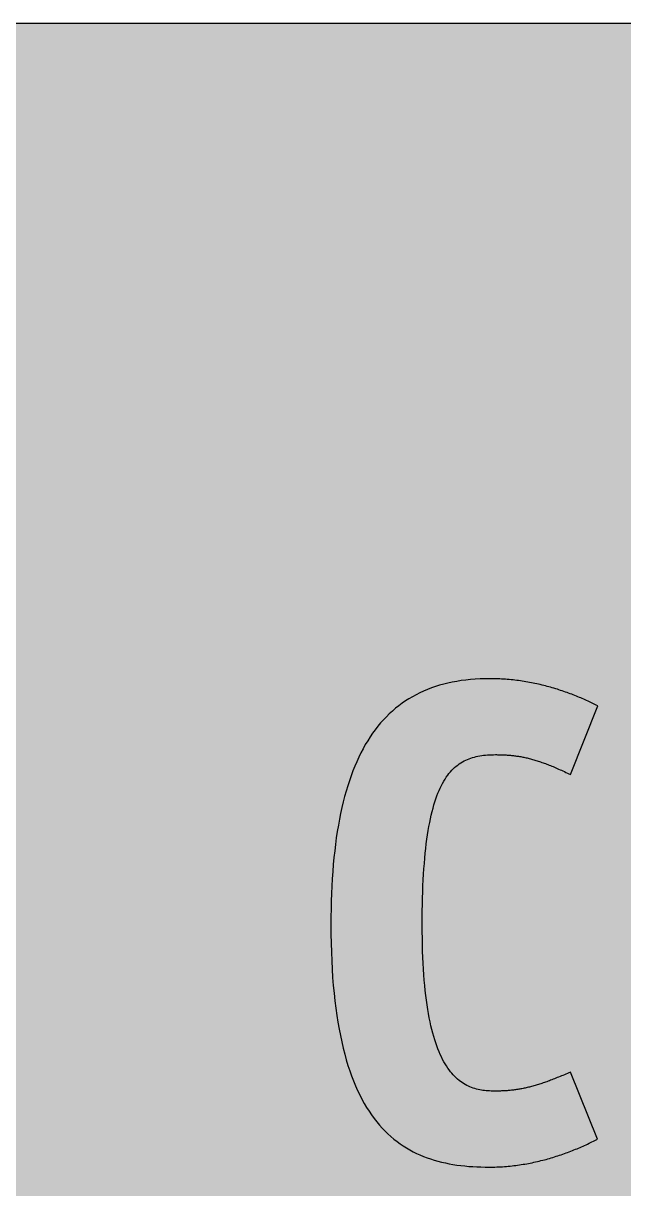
# Model space of a CAD drawing. Header units: millimetres. Extents: x 0 to 212, y 0 to 159.
# Drawn here: x 152.66 to 178.42, y 108.8 to 158.8 of the extents above; entities that cross this region are included whole.
import ezdxf

# ---------------------------------------------------------------- set-up
doc = ezdxf.new("R2010")
doc.units = ezdxf.units.MM

msp = doc.modelspace()

# ---------------------------------------------------------------- hatches: boundary and pattern name
for color, points in [(254, [(14.1633, 0.0536), (13.9878, 0.0533), (13.8125, 0.0559), (13.6373, 0.061), (13.462, 0.0686), (13.2893, 0.0787), (13.114, 0.0914), (12.9413, 0.1041), (12.7686, 0.1219), (12.5959, 0.1397), (12.4231, 0.16), (12.2504, 0.1829), (12.0777, 0.2057), (11.9075, 0.2337), (11.7373, 0.2616), (11.5672, 0.2921), (11.397, 0.3251), (11.2268, 0.3607), (11.0592, 0.3988), (10.8915, 0.4369), (10.7239, 0.4775), (10.5562, 0.5207), (10.3886, 0.5664), (10.2235, 0.6121), (10.0584, 0.6629), (9.8933, 0.7137), (9.7307, 0.7671), (9.5682, 0.8204), (9.4056, 0.8788), (9.2431, 0.9373), (9.083, 0.9982), (8.923, 1.0617), (8.763, 1.1252), (8.6055, 1.1938), (8.4455, 1.2624), (8.2906, 1.331), (8.1331, 1.4046), (7.9781, 1.4783), (7.8232, 1.5545), (7.6708, 1.6332), (7.5184, 1.7145), (7.366, 1.7958), (7.2161, 1.8796), (7.0663, 1.966), (6.919, 2.0523), (6.7716, 2.1438), (6.6243, 2.2352), (6.4795, 2.3266), (6.3348, 2.4232), (6.19, 2.5197), (6.0477, 2.6187), (5.908, 2.7178), (5.7683, 2.8194), (5.6286, 2.9235), (5.4915, 3.0302), (5.3543, 3.1369), (5.2197, 3.2461), (5.0851, 3.3579), (4.953, 3.4722), (4.8209, 3.5865), (4.6914, 3.7033), (4.5644, 3.8202), (4.4348, 3.9395), (4.3104, 4.0615), (4.1859, 4.1859), (4.0615, 4.3104), (3.9395, 4.4348), (3.8202, 4.5618), (3.7033, 4.6914), (3.5865, 4.8209), (3.4722, 4.953), (3.3579, 5.0851), (3.2487, 5.2197), (3.1369, 5.3543), (3.0302, 5.4915), (2.9235, 5.6286), (2.8194, 5.7683), (2.7178, 5.908), (2.6187, 6.0477), (2.5197, 6.19), (2.4232, 6.3348), (2.3266, 6.477), (2.2352, 6.6243), (2.1438, 6.7691), (2.0523, 6.919), (1.966, 7.0663), (1.8796, 7.2161), (1.7958, 7.366), (1.7145, 7.5184), (1.6332, 7.6708), (1.5545, 7.8232), (1.4783, 7.9781), (1.4046, 8.1331), (1.331, 8.2906), (1.2598, 8.4455), (1.1913, 8.603), (1.1252, 8.763), (1.0592, 8.923), (0.9982, 9.083), (0.9373, 9.2431), (0.8763, 9.4056), (0.8204, 9.5682), (0.7645, 9.7307), (0.7112, 9.8933), (0.6604, 10.0584), (0.6121, 10.2235), (0.5639, 10.3911), (0.5207, 10.5562), (0.4775, 10.7239), (0.4343, 10.8915), (0.3962, 11.0592), (0.3607, 11.2268), (0.3251, 11.397), (0.2921, 11.5672), (0.2616, 11.7373), (0.2311, 11.9075), (0.2057, 12.0802), (0.1803, 12.2504), (0.1575, 12.4231), (0.1372, 12.5959), (0.1194, 12.7686), (0.1041, 12.9413), (0.0889, 13.1166), (0.0787, 13.2893), (0.0686, 13.4645), (0.061, 13.6373), (0.0559, 13.8125), (0.0508, 13.9878), (0.0508, 14.163), (0.0522, 144.6925), (0.0508, 144.8664), (0.0559, 145.0416), (0.061, 145.2169), (0.0686, 145.3896), (0.0787, 145.5649), (0.0889, 145.7376), (0.1041, 145.9128), (0.1194, 146.0856), (0.1372, 146.2583), (0.1575, 146.431), (0.1803, 146.6037), (0.2057, 146.7739), (0.2311, 146.9466), (0.2616, 147.1168), (0.2921, 147.287), (0.3251, 147.4572), (0.3607, 147.6248), (0.3962, 147.795), (0.4343, 147.9626), (0.4775, 148.1303), (0.5207, 148.2979), (0.5639, 148.463), (0.6121, 148.6281), (0.6604, 148.7932), (0.7112, 148.9583), (0.7645, 149.1234), (0.8204, 149.286), (0.8763, 149.4485), (0.9373, 149.6111), (0.9982, 149.7711), (1.0592, 149.9311), (1.1252, 150.0911), (1.1913, 150.2486), (1.2598, 150.4061), (1.331, 150.5636), (1.4046, 150.7185), (1.4783, 150.876), (1.5545, 151.0284), (1.6332, 151.1833), (1.7145, 151.3357), (1.7958, 151.4856), (1.8796, 151.638), (1.966, 151.7879), (2.0523, 151.9352), (2.1438, 152.0825), (2.2352, 152.2298), (2.3266, 152.3746), (2.4232, 152.5194), (2.5197, 152.6616), (2.6187, 152.8039), (2.7178, 152.9461), (2.8194, 153.0858), (2.9235, 153.2255), (3.0302, 153.3627), (3.1369, 153.4973), (3.2487, 153.6344), (3.3579, 153.7665), (3.4722, 153.8986), (3.5865, 154.0307), (3.7033, 154.1602), (3.8202, 154.2898), (3.9395, 154.4168), (4.0615, 154.5438), (4.1859, 154.6682), (4.3104, 154.7901), (4.4348, 154.9121), (4.5644, 155.034), (4.6914, 155.1508), (4.8209, 155.2677), (4.953, 155.382), (5.0851, 155.4937), (5.2197, 155.6055), (5.3543, 155.7147), (5.4915, 155.8239), (5.6286, 155.9281), (5.7683, 156.0322), (5.908, 156.1338), (6.0477, 156.2354), (6.19, 156.3345), (6.3348, 156.431), (6.4795, 156.525), (6.6243, 156.6189), (6.7716, 156.7104), (6.919, 156.7993), (7.0663, 156.8882), (7.2161, 156.9745), (7.366, 157.0584), (7.5184, 157.1396), (7.6708, 157.2209), (7.8232, 157.2971), (7.9781, 157.3733), (8.1331, 157.4495), (8.2906, 157.5206), (8.4455, 157.5918), (8.6055, 157.6603), (8.763, 157.7289), (8.923, 157.7924), (9.083, 157.8559), (9.2431, 157.9169), (9.4056, 157.9753), (9.5682, 158.0337), (9.7307, 158.0871), (9.8933, 158.1404), (10.0584, 158.1912), (10.2235, 158.242), (10.3886, 158.2877), (10.5562, 158.3334), (10.7239, 158.3766), (10.8915, 158.4173), (11.0592, 158.4579), (11.2268, 158.4935), (11.397, 158.529), (11.5672, 158.562), (11.7373, 158.5925), (11.9075, 158.6205), (12.0777, 158.6484), (12.2504, 158.6713), (12.4231, 158.6941), (12.5959, 158.7144), (12.7686, 158.7322), (12.9413, 158.75), (13.114, 158.7627), (13.2893, 158.7754), (13.462, 158.7856), (13.6373, 158.7932), (13.8125, 158.7983), (13.9878, 158.8008), (14.163, 158.8033), (197.6078, 158.8036), (197.7822, 158.8008), (197.9574, 158.7983), (198.1327, 158.7932), (198.3054, 158.7856), (198.4807, 158.7754), (198.6534, 158.7627), (198.8287, 158.75), (199.0014, 158.7322), (199.1741, 158.7144), (199.3468, 158.6941), (199.5195, 158.6713), (199.6897, 158.6484), (199.8624, 158.6205), (200.0326, 158.5925), (200.2028, 158.562), (200.373, 158.529), (200.5432, 158.4935), (200.7108, 158.4579), (200.8784, 158.4173), (201.0461, 158.3766), (201.2137, 158.3334), (201.3788, 158.2877), (201.5465, 158.242), (201.7116, 158.1912), (201.8767, 158.1404), (202.0392, 158.0871), (202.2018, 158.0337), (202.3643, 157.9753), (202.5269, 157.9169), (202.6869, 157.8559), (202.8469, 157.7924), (203.007, 157.7289), (203.167, 157.6603), (203.3245, 157.5918), (203.4794, 157.5206), (203.6369, 157.4495), (203.7918, 157.3733), (203.9468, 157.2971), (204.0992, 157.2209), (204.2516, 157.1396), (204.404, 157.0584), (204.5538, 156.9745), (204.7037, 156.8882), (204.8535, 156.7993), (205.0009, 156.7104), (205.1456, 156.6189), (205.293, 156.525), (205.4352, 156.431), (205.58, 156.3345), (205.7222, 156.2354), (205.8619, 156.1338), (206.0016, 156.0322), (206.1413, 155.9281), (206.2785, 155.8239), (206.4156, 155.7147), (206.5503, 155.6055), (206.6849, 155.4937), (206.817, 155.382), (206.949, 155.2677), (207.0786, 155.1508), (207.2081, 155.034), (207.3351, 154.9121), (207.4596, 154.7901), (207.584, 154.6682), (207.7085, 154.5438), (207.8304, 154.4168), (207.9498, 154.2898), (208.0666, 154.1602), (208.1835, 154.0307), (208.2978, 153.8986), (208.4121, 153.7665), (208.5238, 153.6344), (208.6331, 153.4973), (208.7397, 153.3627), (208.8464, 153.2255), (208.9506, 153.0858), (209.0522, 152.9461), (209.1512, 152.8039), (209.2503, 152.6616), (209.3468, 152.5194), (209.4433, 152.3746), (209.5348, 152.2298), (209.6262, 152.0825), (209.7176, 151.9352), (209.804, 151.7879), (209.8904, 151.638), (209.9742, 151.4856), (210.0555, 151.3357), (210.1367, 151.1833), (210.2155, 151.0284), (210.2917, 150.876), (210.3653, 150.7185), (210.439, 150.5636), (210.5076, 150.4061), (210.5762, 150.2486), (210.6447, 150.0911), (210.7082, 149.9311), (210.7717, 149.7711), (210.8327, 149.6111), (210.8911, 149.4485), (210.9495, 149.286), (211.0029, 149.1234), (211.0562, 148.9583), (211.107, 148.7932), (211.1578, 148.6281), (211.2035, 148.463), (211.2493, 148.2979), (211.2924, 148.1303), (211.3331, 147.9626), (211.3712, 147.795), (211.4093, 147.6248), (211.4448, 147.4572), (211.4779, 147.287), (211.5083, 147.1168), (211.5363, 146.9466), (211.5642, 146.7739), (211.5871, 146.6037), (211.6099, 146.431), (211.6303, 146.2583), (211.648, 146.0856), (211.6658, 145.9128), (211.6785, 145.7376), (211.6912, 145.5649), (211.7014, 145.3896), (211.709, 145.2169), (211.7141, 145.0416), (211.7166, 144.8664), (211.7166, 144.6911), (211.7189, 14.1647), (211.7166, 13.9878), (211.7141, 13.8125), (211.709, 13.6373), (211.7014, 13.4645), (211.6912, 13.2893), (211.6785, 13.1166), (211.6658, 12.9413), (211.648, 12.7686), (211.6303, 12.5959), (211.6099, 12.4231), (211.5871, 12.2504), (211.5642, 12.0802), (211.5363, 11.9075), (211.5083, 11.7373), (211.4779, 11.5672), (211.4448, 11.397), (211.4093, 11.2268), (211.3712, 11.0592), (211.3331, 10.8915), (211.2924, 10.7239), (211.2493, 10.5562), (211.2035, 10.3911), (211.1578, 10.2235), (211.107, 10.0584), (211.0562, 9.8933), (211.0029, 9.7307), (210.9495, 9.5682), (210.8911, 9.4056), (210.8327, 9.2431), (210.7717, 9.083), (210.7082, 8.923), (210.6447, 8.763), (210.5762, 8.603), (210.5076, 8.4455), (210.439, 8.2906), (210.3653, 8.1331), (210.2917, 7.9781), (210.2155, 7.8232), (210.1367, 7.6708), (210.0555, 7.5184), (209.9742, 7.366), (209.8904, 7.2161), (209.804, 7.0663), (209.7176, 6.919), (209.6262, 6.7691), (209.5348, 6.6243), (209.4433, 6.477), (209.3468, 6.3348), (209.2503, 6.19), (209.1512, 6.0477), (209.0522, 5.908), (208.9506, 5.7683), (208.8464, 5.6286), (208.7397, 5.4915), (208.6331, 5.3543), (208.5238, 5.2197), (208.4121, 5.0851), (208.2978, 4.953), (208.1835, 4.8209), (208.0666, 4.6914), (207.9498, 4.5618), (207.8304, 4.4348), (207.7085, 4.3104), (207.584, 4.1859), (207.4596, 4.0615), (207.3351, 3.9395), (207.2081, 3.8202), (207.0786, 3.7033), (206.949, 3.5865), (206.817, 3.4722), (206.6849, 3.3579), (206.5503, 3.2461), (206.4156, 3.1369), (206.2785, 3.0302), (206.1413, 2.9235), (206.0016, 2.8194), (205.8619, 2.7178), (205.7222, 2.6187), (205.58, 2.5197), (205.4352, 2.4232), (205.293, 2.3266), (205.1456, 2.2352), (205.0009, 2.1438), (204.8535, 2.0523), (204.7037, 1.966), (204.5538, 1.8796), (204.404, 1.7958), (204.2516, 1.7145), (204.0992, 1.6332), (203.9468, 1.5545), (203.7918, 1.4783), (203.6369, 1.4046), (203.4794, 1.331), (203.3245, 1.2624), (203.167, 1.1938), (203.007, 1.1252), (202.8469, 1.0617), (202.6869, 0.9982), (202.5269, 0.9373), (202.3643, 0.8788), (202.2018, 0.8204), (202.0392, 0.7671), (201.8767, 0.7137), (201.7116, 0.6629), (201.5465, 0.6121), (201.3788, 0.5664), (201.2137, 0.5207), (201.0461, 0.4775), (200.8784, 0.4369), (200.7108, 0.3988), (200.5432, 0.3607), (200.373, 0.3251), (200.2028, 0.2921), (200.0326, 0.2616), (199.8624, 0.2337), (199.6897, 0.2057), (199.5195, 0.1829), (199.3468, 0.16), (199.1741, 0.1397), (199.0014, 0.1219), (198.8287, 0.1041), (198.6534, 0.0914), (198.4807, 0.0787), (198.3054, 0.0686), (198.1327, 0.061), (197.9574, 0.0559), (197.7822, 0.0533), (197.6069, 0.0533)]), (59, [(172.8844, 112.9919), (172.8114, 112.9919), (172.7403, 112.9919), (172.6692, 112.997), (172.5981, 112.9995), (172.527, 113.0071), (172.4558, 113.0148), (172.3847, 113.0224), (172.3161, 113.0351), (172.245, 113.0478), (172.1739, 113.063), (172.1028, 113.0808), (172.0342, 113.1011), (171.9656, 113.124), (171.897, 113.1468), (171.8285, 113.1748), (171.7599, 113.2053), (171.6913, 113.2383), (171.6253, 113.2738), (171.5567, 113.3145), (171.4932, 113.3577), (171.4271, 113.4034), (171.3611, 113.4516), (171.2976, 113.505), (171.2341, 113.5609), (171.1731, 113.6218), (171.1122, 113.6853), (171.0512, 113.7539), (170.9903, 113.825), (170.9318, 113.9038), (170.876, 113.9825), (170.8175, 114.0689), (170.7642, 114.1578), (170.7083, 114.2543), (170.655, 114.3533), (170.6042, 114.4575), (170.5534, 114.5667), (170.5026, 114.681), (170.4543, 114.8004), (170.4061, 114.9274), (170.3629, 115.0569), (170.3172, 115.1941), (170.274, 115.3363), (170.2333, 115.4836), (170.1927, 115.636), (170.1546, 115.7961), (170.119, 115.9612), (170.0835, 116.1339), (170.0505, 116.3142), (170.02, 116.4971), (169.9895, 116.6901), (169.9616, 116.8883), (169.9362, 117.094), (169.9108, 117.3048), (169.8879, 117.5258), (169.8676, 117.7519), (169.8498, 117.9855), (169.8346, 118.2268), (169.8193, 118.4758), (169.8066, 118.7298), (169.7965, 118.9939), (169.7888, 119.2657), (169.7838, 119.5451), (169.7787, 119.8347), (169.7787, 120.1293), (169.7787, 120.429), (169.7812, 120.7186), (169.7863, 121.0005), (169.7939, 121.2748), (169.8015, 121.539), (169.8117, 121.7981), (169.8244, 122.0495), (169.8371, 122.2934), (169.8523, 122.5296), (169.8701, 122.7582), (169.8879, 122.9817), (169.9082, 123.1951), (169.9311, 123.4034), (169.9539, 123.604), (169.9819, 123.7996), (170.0073, 123.9876), (170.0378, 124.1704), (170.0657, 124.3457), (170.0987, 124.5133), (170.1317, 124.6759), (170.1673, 124.8334), (170.2054, 124.9858), (170.2435, 125.1306), (170.2816, 125.2703), (170.3222, 125.4023), (170.3654, 125.5319), (170.4111, 125.6563), (170.4543, 125.7732), (170.5026, 125.8849), (170.5508, 125.9942), (170.6016, 126.0958), (170.6524, 126.1948), (170.7032, 126.2863), (170.7591, 126.3752), (170.8125, 126.459), (170.8709, 126.5403), (170.9268, 126.6139), (170.9877, 126.685), (171.0461, 126.7536), (171.1096, 126.8171), (171.1706, 126.8755), (171.2366, 126.9314), (171.3001, 126.9822), (171.3662, 127.0305), (171.4348, 127.0762), (171.5033, 127.1168), (171.5745, 127.1575), (171.6456, 127.1905), (171.7167, 127.2235), (171.7904, 127.254), (171.864, 127.2794), (171.9402, 127.3048), (172.0164, 127.3251), (172.0952, 127.3454), (172.1714, 127.3607), (172.2526, 127.3759), (172.3314, 127.3886), (172.4127, 127.3988), (172.4965, 127.4089), (172.5803, 127.414), (172.6641, 127.4191), (172.7479, 127.4242), (172.8343, 127.4242), (172.9207, 127.4267), (172.9689, 127.4267), (173.0146, 127.4242), (173.0629, 127.4242), (173.1086, 127.4242), (173.1543, 127.4216), (173.2001, 127.4216), (173.2458, 127.4191), (173.2915, 127.4166), (173.3372, 127.414), (173.3804, 127.4115), (173.4261, 127.4089), (173.4718, 127.4064), (173.515, 127.4039), (173.5607, 127.3988), (173.6039, 127.3962), (173.6496, 127.3912), (173.6928, 127.3861), (173.7385, 127.381), (173.7817, 127.3734), (173.8274, 127.3683), (173.8706, 127.3607), (173.9163, 127.3556), (173.9595, 127.348), (174.0052, 127.3404), (174.051, 127.3302), (174.0967, 127.3226), (174.1424, 127.3124), (174.1856, 127.3048), (174.2338, 127.2946), (174.2796, 127.2845), (174.3253, 127.2718), (174.371, 127.2616), (174.4193, 127.2489), (174.465, 127.2362), (174.5132, 127.2235), (174.5615, 127.2083), (174.6098, 127.1956), (174.658, 127.1803), (174.7088, 127.1651), (174.7571, 127.1499), (174.8079, 127.1321), (174.8587, 127.1143), (174.9095, 127.0965), (174.9628, 127.0787), (175.0136, 127.061), (175.067, 127.0406), (175.1203, 127.0203), (175.1762, 127), (175.2295, 126.9797), (175.2854, 126.9568), (175.3413, 126.934), (175.3972, 126.9111), (175.4556, 126.8857), (175.514, 126.8603), (175.5724, 126.8349), (175.6334, 126.8095), (175.6943, 126.7816), (175.7553, 126.7536), (175.8163, 126.7257), (175.8798, 126.6977), (175.9458, 126.6673), (176.0093, 126.6368), (176.0753, 126.6038), (176.1414, 126.5733), (177.3079, 129.5231), (177.2488, 129.5502), (177.1929, 129.5806), (177.1345, 129.6086), (177.0761, 129.6365), (177.0177, 129.6645), (176.9567, 129.6949), (176.8958, 129.7229), (176.8348, 129.7508), (176.7738, 129.7762), (176.7129, 129.8042), (176.6494, 129.8321), (176.5859, 129.86), (176.5224, 129.8854), (176.4589, 129.9134), (176.3928, 129.9388), (176.3293, 129.9642), (176.2633, 129.9896), (176.1973, 130.015), (176.1287, 130.0404), (176.0626, 130.0658), (175.9941, 130.0912), (175.9255, 130.114), (175.8569, 130.1394), (175.7883, 130.1623), (175.7172, 130.1852), (175.6461, 130.208), (175.5775, 130.2309), (175.5064, 130.2512), (175.4327, 130.2741), (175.3616, 130.2944), (175.2879, 130.3147), (175.2168, 130.335), (175.1432, 130.3553), (175.0695, 130.3757), (174.9933, 130.3934), (174.9196, 130.4112), (174.8434, 130.429), (174.7698, 130.4468), (174.6936, 130.4646), (174.6174, 130.4798), (174.5412, 130.495), (174.4624, 130.5103), (174.3862, 130.5255), (174.3075, 130.5408), (174.2313, 130.5535), (174.1526, 130.5662), (174.0738, 130.5789), (173.9951, 130.589), (173.9138, 130.6017), (173.8351, 130.6119), (173.7563, 130.622), (173.675, 130.6297), (173.5938, 130.6398), (173.5125, 130.6474), (173.4312, 130.6525), (173.3499, 130.6601), (173.2686, 130.6652), (173.1874, 130.6703), (173.1035, 130.6754), (173.0223, 130.6779), (172.9384, 130.6805), (172.8572, 130.683), (172.7733, 130.683), (172.6895, 130.6855), (172.4736, 130.683), (172.2628, 130.6754), (172.0545, 130.6627), (171.8513, 130.6474), (171.6507, 130.6271), (171.4525, 130.6017), (171.2595, 130.5712), (171.069, 130.5357), (170.8836, 130.495), (170.7007, 130.4493), (170.5204, 130.4011), (170.3451, 130.3452), (170.1724, 130.2868), (170.0022, 130.2207), (169.8371, 130.1521), (169.6745, 130.0785), (169.5145, 129.9972), (169.3596, 129.9134), (169.2072, 129.8245), (169.0599, 129.7305), (168.9125, 129.6289), (168.7728, 129.5248), (168.6331, 129.4155), (168.4985, 129.2987), (168.3664, 129.1793), (168.2394, 129.0523), (168.115, 128.9228), (167.9931, 128.7856), (167.8762, 128.6434), (167.7619, 128.4961), (167.6502, 128.3437), (167.5435, 128.1862), (167.4393, 128.0236), (167.3377, 127.856), (167.2387, 127.6807), (167.1447, 127.5004), (167.0558, 127.315), (166.9669, 127.1245), (166.8831, 126.9289), (166.8018, 126.7282), (166.7256, 126.5199), (166.6519, 126.3066), (166.5808, 126.0881), (166.5122, 125.8621), (166.4487, 125.6335), (166.3878, 125.3973), (166.3319, 125.1534), (166.276, 124.907), (166.2252, 124.653), (166.1795, 124.394), (166.1338, 124.1273), (166.0931, 123.8555), (166.0576, 123.5786), (166.022, 123.2967), (165.9915, 123.0071), (165.9636, 122.7125), (165.9382, 122.4102), (165.9179, 122.1029), (165.9001, 121.7905), (165.8849, 121.4704), (165.8747, 121.1453), (165.8645, 120.8126), (165.862, 120.4747), (165.8595, 120.1293), (165.862, 119.728), (165.8671, 119.3343), (165.8798, 118.9533), (165.895, 118.5799), (165.9128, 118.2192), (165.9357, 117.8662), (165.9636, 117.5207), (165.9941, 117.188), (166.0296, 116.8629), (166.0703, 116.5479), (166.1135, 116.2406), (166.1592, 115.9434), (166.21, 115.6538), (166.2659, 115.3744), (166.3243, 115.1026), (166.3852, 114.8385), (166.4513, 114.5819), (166.5199, 114.3356), (166.5935, 114.0968), (166.6672, 113.8657), (166.7485, 113.6421), (166.8297, 113.4288), (166.9161, 113.2205), (167.005, 113.0198), (167.0964, 112.8268), (167.193, 112.6414), (167.292, 112.461), (167.3936, 112.2909), (167.4978, 112.1258), (167.6044, 111.9683), (167.7162, 111.8159), (167.828, 111.6711), (167.9448, 111.5314), (168.0642, 111.3993), (168.1836, 111.2723), (168.308, 111.1529), (168.435, 111.0386), (168.5646, 110.9294), (168.6966, 110.8253), (168.8313, 110.7288), (168.9659, 110.6373), (169.1056, 110.551), (169.2478, 110.4671), (169.3901, 110.3909), (169.5348, 110.3198), (169.6822, 110.2538), (169.832, 110.1903), (169.9844, 110.1319), (170.1394, 110.0785), (170.2943, 110.0303), (170.4518, 109.9871), (170.6118, 109.9439), (170.7718, 109.9083), (170.9344, 109.8753), (171.0995, 109.8474), (171.2671, 109.8194), (171.4348, 109.7991), (171.6049, 109.7788), (171.7751, 109.7636), (171.9478, 109.7509), (172.1206, 109.7432), (172.2958, 109.7356), (172.4736, 109.7305), (172.6514, 109.7305), (172.7327, 109.7305), (172.8165, 109.7331), (172.9003, 109.7331), (172.9816, 109.7356), (173.0654, 109.7407), (173.1467, 109.7432), (173.228, 109.7483), (173.3093, 109.7559), (173.3906, 109.761), (173.4718, 109.7686), (173.5531, 109.7763), (173.6319, 109.7839), (173.7131, 109.794), (173.7919, 109.8042), (173.8706, 109.8144), (173.9519, 109.8245), (174.0306, 109.8372), (174.1068, 109.8499), (174.1856, 109.8626), (174.2643, 109.8753), (174.3405, 109.8906), (174.4167, 109.9058), (174.4929, 109.921), (174.5717, 109.9363), (174.6453, 109.9541), (174.7215, 109.9693), (174.7977, 109.9871), (174.8714, 110.0074), (174.9476, 110.0252), (175.0212, 110.0455), (175.0949, 110.0633), (175.1686, 110.0836), (175.2397, 110.1039), (175.3133, 110.1268), (175.387, 110.1471), (175.4581, 110.17), (175.5292, 110.1928), (175.6004, 110.2157), (175.6715, 110.2385), (175.7426, 110.2614), (175.8112, 110.2868), (175.8798, 110.3122), (175.9509, 110.3376), (176.0195, 110.363), (176.088, 110.3884), (176.1541, 110.4138), (176.2227, 110.4392), (176.2912, 110.4671), (176.3573, 110.4951), (176.4233, 110.5205), (176.4894, 110.5484), (176.5554, 110.5764), (176.6189, 110.6043), (176.6849, 110.6348), (176.7484, 110.6627), (176.8119, 110.6932), (176.8754, 110.7211), (176.9389, 110.7516), (176.9999, 110.7821), (177.0634, 110.81), (177.1244, 110.8405), (177.1853, 110.871), (177.2463, 110.9015), (177.3072, 110.932), (176.1437, 113.8065), (176.0753, 113.7768), (176.0093, 113.7488), (175.9458, 113.7209), (175.8823, 113.6929), (175.8188, 113.6675), (175.7553, 113.6421), (175.6943, 113.6167), (175.6334, 113.5913), (175.575, 113.5685), (175.5165, 113.5431), (175.4581, 113.5202), (175.4022, 113.4999), (175.3438, 113.477), (175.2905, 113.4567), (175.2346, 113.4364), (175.1813, 113.4161), (175.1254, 113.3958), (175.072, 113.378), (175.0212, 113.3577), (174.9679, 113.3399), (174.9171, 113.3246), (174.8663, 113.3069), (174.8155, 113.2891), (174.7672, 113.2738), (174.7164, 113.2586), (174.6682, 113.2434), (174.6199, 113.2307), (174.5717, 113.2154), (174.5234, 113.2027), (174.4751, 113.19), (174.4294, 113.1773), (174.3812, 113.1646), (174.3354, 113.1545), (174.2872, 113.1418), (174.2415, 113.1316), (174.1957, 113.1214), (174.15, 113.1113), (174.1043, 113.1011), (174.0586, 113.0935), (174.0129, 113.0833), (173.9671, 113.0757), (173.9214, 113.0681), (173.8757, 113.0605), (173.83, 113.0554), (173.7868, 113.0478), (173.7411, 113.0427), (173.6954, 113.0351), (173.6496, 113.03), (173.6039, 113.0249), (173.5557, 113.0198), (173.5099, 113.0173), (173.4642, 113.0122), (173.4185, 113.0097), (173.3702, 113.0046), (173.3245, 113.0021), (173.2763, 112.9995), (173.228, 112.997), (173.1797, 112.997), (173.1315, 112.9944), (173.0832, 112.9919), (173.0324, 112.9919), (172.9842, 112.9919), (172.9334, 112.9919), (172.8826, 112.9894)])]:
    msp.add_hatch(color=color).paths.add_polyline_path(points)
h = msp.add_hatch(color=59)
h.paths.add_polyline_path([(14.1633, 3.5814), (13.8887, 3.5839), (13.6169, 3.5941), (13.3477, 3.6119), (13.081, 3.6347), (12.8143, 3.6652), (12.5501, 3.7008), (12.2885, 3.7465), (12.0294, 3.7948), (11.7729, 3.8506), (11.5164, 3.9141), (11.2649, 3.9827), (11.016, 4.0564), (10.7671, 4.1351), (10.5232, 4.2215), (10.2819, 4.3129), (10.0432, 4.412), (9.8069, 4.5161), (9.5733, 4.6228), (9.3447, 4.7371), (9.1186, 4.8565), (8.8951, 4.9809), (8.6741, 5.113), (8.4582, 5.2476), (8.2448, 5.3873), (8.0366, 5.5321), (7.8308, 5.682), (7.6276, 5.8369), (7.4295, 5.9969), (7.2365, 6.1595), (7.046, 6.3297), (6.8605, 6.5024), (6.6777, 6.6802), (6.5024, 6.8605), (6.3271, 7.046), (6.1595, 7.2365), (5.9969, 7.432), (5.8369, 7.6302), (5.682, 7.8308), (5.5321, 8.0366), (5.3873, 8.2448), (5.2451, 8.4582), (5.1105, 8.6741), (4.9809, 8.8951), (4.8565, 9.1186), (4.7371, 9.3447), (4.6228, 9.5758), (4.5136, 9.8069), (4.4094, 10.0432), (4.3129, 10.2819), (4.2215, 10.5232), (4.1351, 10.7696), (4.0538, 11.016), (3.9802, 11.2649), (3.9116, 11.5189), (3.8506, 11.7729), (3.7948, 12.0294), (3.744, 12.2911), (3.7008, 12.5527), (3.6627, 12.8143), (3.6322, 13.081), (3.6093, 13.3502), (3.5916, 13.6195), (3.5814, 13.8913), (3.5789, 14.163), (3.58, 144.6925), (3.5814, 144.9654), (3.5916, 145.2347), (3.6093, 145.5064), (3.6322, 145.7731), (3.6627, 146.0398), (3.7008, 146.304), (3.744, 146.5656), (3.7948, 146.8247), (3.8506, 147.0812), (3.9116, 147.3352), (3.9802, 147.5892), (4.0538, 147.8382), (4.1351, 148.0845), (4.2215, 148.3309), (4.3129, 148.5722), (4.4094, 148.811), (4.5136, 149.0472), (4.6228, 149.2783), (4.7371, 149.5095), (4.8565, 149.7355), (4.9809, 149.9591), (5.1105, 150.1775), (5.2451, 150.3959), (5.3873, 150.6093), (5.5321, 150.8176), (5.682, 151.0233), (5.8369, 151.224), (5.9969, 151.4221), (6.1595, 151.6177), (6.3271, 151.8056), (6.5024, 151.9936), (6.6777, 152.1739), (6.8605, 152.3517), (7.046, 152.5245), (7.2365, 152.6946), (7.4295, 152.8572), (7.6276, 153.0172), (7.8308, 153.1722), (8.0366, 153.322), (8.2448, 153.4668), (8.4582, 153.6065), (8.6741, 153.7411), (8.8951, 153.8732), (9.1186, 153.9977), (9.3447, 154.117), (9.5733, 154.2313), (9.8069, 154.3406), (10.0432, 154.4422), (10.2819, 154.5412), (10.5232, 154.6327), (10.7671, 154.719), (11.016, 154.7978), (11.2649, 154.874), (11.5164, 154.9425), (11.7729, 155.0035), (12.0294, 155.0594), (12.2885, 155.1102), (12.5501, 155.1534), (12.8143, 155.1889), (13.081, 155.2194), (13.3477, 155.2448), (13.6169, 155.26), (13.8887, 155.2702), (14.163, 155.2753), (197.6078, 155.2758), (197.8787, 155.2702), (198.1505, 155.26), (198.4197, 155.2448), (198.689, 155.2194), (198.9557, 155.1889), (199.2173, 155.1534), (199.4789, 155.1102), (199.7405, 155.0594), (199.9971, 155.0035), (200.2511, 154.9425), (200.5051, 154.874), (200.754, 154.7978), (201.0004, 154.719), (201.2467, 154.6327), (201.488, 154.5412), (201.7268, 154.4422), (201.963, 154.3406), (202.1942, 154.2313), (202.4253, 154.117), (202.6514, 153.9977), (202.8749, 153.8732), (203.0959, 153.7411), (203.3118, 153.6065), (203.5251, 153.4668), (203.7334, 153.322), (203.9391, 153.1722), (204.1398, 153.0172), (204.3379, 152.8572), (204.5335, 152.6946), (204.724, 152.5245), (204.9094, 152.3517), (205.0898, 152.1739), (205.2676, 151.9936), (205.4403, 151.8056), (205.6105, 151.6177), (205.773, 151.4221), (205.933, 151.224), (206.088, 151.0233), (206.2378, 150.8176), (206.3826, 150.6093), (206.5223, 150.3959), (206.6569, 150.1775), (206.789, 149.9591), (206.9135, 149.7355), (207.0329, 149.5095), (207.1472, 149.2783), (207.2538, 149.0472), (207.358, 148.811), (207.457, 148.5722), (207.5485, 148.3309), (207.6348, 148.0845), (207.7136, 147.8382), (207.7872, 147.5892), (207.8558, 147.3352), (207.9193, 147.0812), (207.9752, 146.8247), (208.0235, 146.5656), (208.0692, 146.304), (208.1047, 146.0398), (208.1352, 145.7731), (208.1581, 145.5064), (208.1759, 145.2347), (208.186, 144.9654), (208.1911, 144.6911), (208.1911, 14.1647), (208.186, 13.8913), (208.1759, 13.6195), (208.1581, 13.3502), (208.1352, 13.081), (208.1047, 12.8143), (208.0692, 12.5527), (208.0235, 12.2911), (207.9752, 12.0294), (207.9193, 11.7729), (207.8558, 11.5189), (207.7872, 11.2649), (207.7136, 11.016), (207.6348, 10.7696), (207.5485, 10.5232), (207.457, 10.2819), (207.358, 10.0432), (207.2538, 9.8069), (207.1472, 9.5758), (207.0329, 9.3447), (206.9135, 9.1186), (206.789, 8.8951), (206.6569, 8.6741), (206.5223, 8.4582), (206.3826, 8.2448), (206.2378, 8.0366), (206.088, 7.8308), (205.933, 7.6302), (205.773, 7.432), (205.6105, 7.2365), (205.4403, 7.046), (205.2676, 6.8605), (205.0898, 6.6802), (204.9094, 6.5024), (204.724, 6.3297), (204.5335, 6.1595), (204.3379, 5.9969), (204.1398, 5.8369), (203.9391, 5.682), (203.7334, 5.5321), (203.5251, 5.3873), (203.3118, 5.2476), (203.0959, 5.113), (202.8749, 4.9809), (202.6514, 4.8565), (202.4253, 4.7371), (202.1942, 4.6228), (201.963, 4.5161), (201.7268, 4.412), (201.488, 4.3129), (201.2467, 4.2215), (201.0004, 4.1351), (200.754, 4.0564), (200.5051, 3.9827), (200.2511, 3.9141), (199.9971, 3.8506), (199.7405, 3.7948), (199.4789, 3.7465), (199.2173, 3.7008), (198.9557, 3.6652), (198.689, 3.6347), (198.4197, 3.6119), (198.1505, 3.5941), (197.8787, 3.5839), (197.6069, 3.5789)])
h.paths.add_polyline_path([(14.1633, 8.8731), (14.0259, 8.8748), (13.8887, 8.8798), (13.7541, 8.8875), (13.622, 8.9002), (13.4874, 8.9154), (13.3553, 8.9332), (13.2258, 8.9535), (13.0962, 8.9789), (12.9667, 9.0068), (12.8397, 9.0373), (12.7127, 9.0729), (12.5882, 9.1084), (12.4663, 9.1491), (12.3419, 9.1923), (12.2225, 9.238), (12.1031, 9.2888), (11.9837, 9.3396), (11.8694, 9.3929), (11.7526, 9.4513), (11.6408, 9.5098), (11.5291, 9.5733), (11.4198, 9.6368), (11.3106, 9.7053), (11.2039, 9.7765), (11.0998, 9.8476), (10.9957, 9.9238), (10.8966, 10), (10.7975, 10.0787), (10.6985, 10.1625), (10.6045, 10.2464), (10.5105, 10.3327), (10.4216, 10.4216), (10.3327, 10.5131), (10.2464, 10.6045), (10.16, 10.701), (10.0787, 10.7975), (10, 10.8966), (9.9212, 10.9982), (9.8476, 11.0998), (9.7739, 11.2039), (9.7053, 11.3106), (9.6368, 11.4198), (9.5707, 11.5291), (9.5098, 11.6408), (9.4488, 11.7551), (9.3929, 11.8694), (9.337, 11.9863), (9.2862, 12.1031), (9.238, 12.2225), (9.1923, 12.3444), (9.1491, 12.4663), (9.1084, 12.5908), (9.0703, 12.7152), (9.0373, 12.8397), (9.0068, 12.9692), (8.9789, 13.0962), (8.9535, 13.2258), (8.9306, 13.3579), (8.9129, 13.4899), (8.8976, 13.622), (8.8849, 13.7566), (8.8773, 13.8913), (8.8722, 14.0259), (8.8697, 14.163), (8.8717, 144.6925), (8.8722, 144.8283), (8.8773, 144.9629), (8.8849, 145.0975), (8.8976, 145.2321), (8.9129, 145.3642), (8.9306, 145.4963), (8.9535, 145.6284), (8.9789, 145.7579), (9.0068, 145.8849), (9.0373, 146.0144), (9.0703, 146.1389), (9.1084, 146.2634), (9.1491, 146.3878), (9.1923, 146.5097), (9.238, 146.6317), (9.2862, 146.751), (9.337, 146.8679), (9.3929, 146.9847), (9.4488, 147.099), (9.5098, 147.2133), (9.5707, 147.3251), (9.6368, 147.4343), (9.7053, 147.5435), (9.7739, 147.6502), (9.8476, 147.7543), (9.9212, 147.8559), (10, 147.9575), (10.0787, 148.0566), (10.16, 148.1531), (10.2464, 148.2496), (10.3327, 148.3411), (10.4216, 148.4325), (10.5105, 148.5214), (10.6045, 148.6078), (10.6985, 148.6916), (10.7975, 148.7754), (10.8966, 148.8542), (10.9957, 148.9304), (11.0998, 149.0066), (11.2039, 149.0777), (11.3106, 149.1488), (11.4198, 149.2174), (11.5291, 149.2809), (11.6408, 149.3444), (11.7526, 149.4028), (11.8694, 149.4612), (11.9837, 149.5146), (12.1031, 149.5679), (12.2225, 149.6162), (12.3419, 149.6619), (12.4663, 149.7051), (12.5882, 149.7457), (12.7127, 149.7813), (12.8397, 149.8168), (12.9667, 149.8473), (13.0962, 149.8752), (13.2258, 149.9006), (13.3553, 149.921), (13.4874, 149.9413), (13.622, 149.9565), (13.7541, 149.9667), (13.8887, 149.9768), (14.0259, 149.9819), (14.163, 149.9819), (197.6078, 149.9842), (197.7441, 149.9819), (197.8787, 149.9768), (198.0133, 149.9667), (198.1479, 149.9565), (198.28, 149.9413), (198.4121, 149.921), (198.5442, 149.9006), (198.6737, 149.8752), (198.8007, 149.8473), (198.9303, 149.8168), (199.0547, 149.7813), (199.1792, 149.7457), (199.3036, 149.7051), (199.4256, 149.6619), (199.5475, 149.6162), (199.6669, 149.5679), (199.7837, 149.5146), (199.9005, 149.4612), (200.0148, 149.4028), (200.1291, 149.3444), (200.2409, 149.2809), (200.3501, 149.2174), (200.4593, 149.1488), (200.566, 149.0777), (200.6702, 149.0066), (200.7718, 148.9304), (200.8734, 148.8542), (200.9724, 148.7754), (201.0689, 148.6916), (201.1655, 148.6078), (201.2569, 148.5214), (201.3483, 148.4325), (201.4372, 148.3411), (201.5236, 148.2496), (201.6074, 148.1531), (201.6912, 148.0566), (201.77, 147.9575), (201.8462, 147.8559), (201.9224, 147.7543), (201.9935, 147.6502), (202.0646, 147.5435), (202.1332, 147.4343), (202.1967, 147.3251), (202.2602, 147.2133), (202.3186, 147.099), (202.377, 146.9847), (202.4304, 146.8679), (202.4812, 146.751), (202.532, 146.6317), (202.5777, 146.5097), (202.6209, 146.3878), (202.6615, 146.2634), (202.6971, 146.1389), (202.7326, 146.0144), (202.7631, 145.8849), (202.7911, 145.7579), (202.8165, 145.6284), (202.8368, 145.4963), (202.8546, 145.3642), (202.8698, 145.2321), (202.8825, 145.0975), (202.8901, 144.9629), (202.8952, 144.8283), (202.8977, 144.6911), (202.8994, 14.1647), (202.8952, 14.0259), (202.8901, 13.8913), (202.8825, 13.7566), (202.8698, 13.622), (202.8546, 13.4899), (202.8368, 13.3579), (202.8165, 13.2258), (202.7911, 13.0962), (202.7631, 12.9692), (202.7326, 12.8397), (202.6971, 12.7152), (202.6615, 12.5908), (202.6209, 12.4663), (202.5777, 12.3444), (202.532, 12.2225), (202.4812, 12.1031), (202.4304, 11.9863), (202.377, 11.8694), (202.3186, 11.7551), (202.2602, 11.6408), (202.1967, 11.5291), (202.1332, 11.4198), (202.0646, 11.3106), (201.9935, 11.2039), (201.9224, 11.0998), (201.8462, 10.9982), (201.77, 10.8966), (201.6912, 10.7975), (201.6074, 10.701), (201.5236, 10.6045), (201.4372, 10.5131), (201.3483, 10.4216), (201.2569, 10.3327), (201.1655, 10.2464), (201.0689, 10.1625), (200.9724, 10.0787), (200.8734, 10), (200.7718, 9.9238), (200.6702, 9.8476), (200.566, 9.7765), (200.4593, 9.7053), (200.3501, 9.6368), (200.2409, 9.5733), (200.1291, 9.5098), (200.0148, 9.4513), (199.9005, 9.3929), (199.7837, 9.3396), (199.6669, 9.2888), (199.5475, 9.238), (199.4256, 9.1923), (199.3036, 9.1491), (199.1792, 9.1084), (199.0547, 9.0729), (198.9303, 9.0373), (198.8007, 9.0068), (198.6737, 8.9789), (198.5442, 8.9535), (198.4121, 8.9332), (198.28, 8.9154), (198.1479, 8.9002), (198.0133, 8.8875), (197.8787, 8.8798), (197.7441, 8.8748), (197.6069, 8.8722)], flags=16)
h = msp.add_hatch(color=59)
h.paths.add_polyline_path([(155.538, 130.2988), (155.538, 127.194), (157.8666, 127.194), (157.8666, 110.1203), (161.6685, 110.1203), (161.6685, 130.2988)])
h.paths.add_polyline_path([(158.8368, 133.6749), (163.8819, 138.8357), (158.7969, 138.8357), (155.732, 133.6749)], flags=16)

# ---------------------------------------------------------------- linework, layer by layer
at = {"color": 254}
msp.add_lwpolyline([(14.163, 158.8033), (197.6078, 158.8036)], dxfattribs=at)
at = {"color": 59}
msp.add_lwpolyline([(172.8844, 112.9919), (172.8114, 112.9919), (172.7403, 112.9919), (172.6692, 112.997), (172.5981, 112.9995), (172.527, 113.0071), (172.4558, 113.0148), (172.3847, 113.0224), (172.3161, 113.0351), (172.245, 113.0478), (172.1739, 113.063), (172.1028, 113.0808), (172.0342, 113.1011), (171.9656, 113.124), (171.897, 113.1468), (171.8285, 113.1748), (171.7599, 113.2053), (171.6913, 113.2383), (171.6253, 113.2738), (171.5567, 113.3145), (171.4932, 113.3577), (171.4271, 113.4034), (171.3611, 113.4516), (171.2976, 113.505), (171.2341, 113.5609), (171.1731, 113.6218), (171.1122, 113.6853), (171.0512, 113.7539), (170.9903, 113.825), (170.9318, 113.9038), (170.876, 113.9825), (170.8175, 114.0689), (170.7642, 114.1578), (170.7083, 114.2543), (170.655, 114.3533), (170.6042, 114.4575), (170.5534, 114.5667), (170.5026, 114.681), (170.4543, 114.8004), (170.4061, 114.9274), (170.3629, 115.0569), (170.3172, 115.1941), (170.274, 115.3363), (170.2333, 115.4836), (170.1927, 115.636), (170.1546, 115.7961), (170.119, 115.9612), (170.0835, 116.1339), (170.0505, 116.3142), (170.02, 116.4971), (169.9895, 116.6901), (169.9616, 116.8883), (169.9362, 117.094), (169.9108, 117.3048), (169.8879, 117.5258), (169.8676, 117.7519), (169.8498, 117.9855), (169.8346, 118.2268), (169.8193, 118.4758), (169.8066, 118.7298), (169.7965, 118.9939), (169.7888, 119.2657), (169.7838, 119.5451), (169.7787, 119.8347), (169.7787, 120.1293), (169.7787, 120.429), (169.7812, 120.7186), (169.7863, 121.0005), (169.7939, 121.2748), (169.8015, 121.539), (169.8117, 121.7981), (169.8244, 122.0495), (169.8371, 122.2934), (169.8523, 122.5296), (169.8701, 122.7582), (169.8879, 122.9817), (169.9082, 123.1951), (169.9311, 123.4034), (169.9539, 123.604), (169.9819, 123.7996), (170.0073, 123.9876), (170.0378, 124.1704), (170.0657, 124.3457), (170.0987, 124.5133), (170.1317, 124.6759), (170.1673, 124.8334), (170.2054, 124.9858), (170.2435, 125.1306), (170.2816, 125.2703), (170.3222, 125.4023), (170.3654, 125.5319), (170.4111, 125.6563), (170.4543, 125.7732), (170.5026, 125.8849), (170.5508, 125.9942), (170.6016, 126.0958), (170.6524, 126.1948), (170.7032, 126.2863), (170.7591, 126.3752), (170.8125, 126.459), (170.8709, 126.5403), (170.9268, 126.6139), (170.9877, 126.685), (171.0461, 126.7536), (171.1096, 126.8171), (171.1706, 126.8755), (171.2366, 126.9314), (171.3001, 126.9822), (171.3662, 127.0305), (171.4348, 127.0762), (171.5033, 127.1168), (171.5745, 127.1575), (171.6456, 127.1905), (171.7167, 127.2235), (171.7904, 127.254), (171.864, 127.2794), (171.9402, 127.3048), (172.0164, 127.3251), (172.0952, 127.3454), (172.1714, 127.3607), (172.2526, 127.3759), (172.3314, 127.3886), (172.4127, 127.3988), (172.4965, 127.4089), (172.5803, 127.414), (172.6641, 127.4191), (172.7479, 127.4242), (172.8343, 127.4242), (172.9207, 127.4267), (172.9689, 127.4267), (173.0146, 127.4242), (173.0629, 127.4242), (173.1086, 127.4242), (173.1543, 127.4216), (173.2001, 127.4216), (173.2458, 127.4191), (173.2915, 127.4166), (173.3372, 127.414), (173.3804, 127.4115), (173.4261, 127.4089), (173.4718, 127.4064), (173.515, 127.4039), (173.5607, 127.3988), (173.6039, 127.3962), (173.6496, 127.3912), (173.6928, 127.3861), (173.7385, 127.381), (173.7817, 127.3734), (173.8274, 127.3683), (173.8706, 127.3607), (173.9163, 127.3556), (173.9595, 127.348), (174.0052, 127.3404), (174.051, 127.3302), (174.0967, 127.3226), (174.1424, 127.3124), (174.1856, 127.3048), (174.2338, 127.2946), (174.2796, 127.2845), (174.3253, 127.2718), (174.371, 127.2616), (174.4193, 127.2489), (174.465, 127.2362), (174.5132, 127.2235), (174.5615, 127.2083), (174.6098, 127.1956), (174.658, 127.1803), (174.7088, 127.1651), (174.7571, 127.1499), (174.8079, 127.1321), (174.8587, 127.1143), (174.9095, 127.0965), (174.9628, 127.0787), (175.0136, 127.061), (175.067, 127.0406), (175.1203, 127.0203), (175.1762, 127), (175.2295, 126.9797), (175.2854, 126.9568), (175.3413, 126.934), (175.3972, 126.9111), (175.4556, 126.8857), (175.514, 126.8603), (175.5724, 126.8349), (175.6334, 126.8095), (175.6943, 126.7816), (175.7553, 126.7536), (175.8163, 126.7257), (175.8798, 126.6977), (175.9458, 126.6673), (176.0093, 126.6368), (176.0753, 126.6038), (176.1414, 126.5733), (177.3079, 129.5231), (177.2488, 129.5502), (177.1929, 129.5806), (177.1345, 129.6086), (177.0761, 129.6365), (177.0177, 129.6645), (176.9567, 129.6949), (176.8958, 129.7229), (176.8348, 129.7508), (176.7738, 129.7762), (176.7129, 129.8042), (176.6494, 129.8321), (176.5859, 129.86), (176.5224, 129.8854), (176.4589, 129.9134), (176.3928, 129.9388), (176.3293, 129.9642), (176.2633, 129.9896), (176.1973, 130.015), (176.1287, 130.0404), (176.0626, 130.0658), (175.9941, 130.0912), (175.9255, 130.114), (175.8569, 130.1394), (175.7883, 130.1623), (175.7172, 130.1852), (175.6461, 130.208), (175.5775, 130.2309), (175.5064, 130.2512), (175.4327, 130.2741), (175.3616, 130.2944), (175.2879, 130.3147), (175.2168, 130.335), (175.1432, 130.3553), (175.0695, 130.3757), (174.9933, 130.3934), (174.9196, 130.4112), (174.8434, 130.429), (174.7698, 130.4468), (174.6936, 130.4646), (174.6174, 130.4798), (174.5412, 130.495), (174.4624, 130.5103), (174.3862, 130.5255), (174.3075, 130.5408), (174.2313, 130.5535), (174.1526, 130.5662), (174.0738, 130.5789), (173.9951, 130.589), (173.9138, 130.6017), (173.8351, 130.6119), (173.7563, 130.622), (173.675, 130.6297), (173.5938, 130.6398), (173.5125, 130.6474), (173.4312, 130.6525), (173.3499, 130.6601), (173.2686, 130.6652), (173.1874, 130.6703), (173.1035, 130.6754), (173.0223, 130.6779), (172.9384, 130.6805), (172.8572, 130.683), (172.7733, 130.683), (172.6895, 130.6855), (172.4736, 130.683), (172.2628, 130.6754), (172.0545, 130.6627), (171.8513, 130.6474), (171.6507, 130.6271), (171.4525, 130.6017), (171.2595, 130.5712), (171.069, 130.5357), (170.8836, 130.495), (170.7007, 130.4493), (170.5204, 130.4011), (170.3451, 130.3452), (170.1724, 130.2868), (170.0022, 130.2207), (169.8371, 130.1521), (169.6745, 130.0785), (169.5145, 129.9972), (169.3596, 129.9134), (169.2072, 129.8245), (169.0599, 129.7305), (168.9125, 129.6289), (168.7728, 129.5248), (168.6331, 129.4155), (168.4985, 129.2987), (168.3664, 129.1793), (168.2394, 129.0523), (168.115, 128.9228), (167.9931, 128.7856), (167.8762, 128.6434), (167.7619, 128.4961), (167.6502, 128.3437), (167.5435, 128.1862), (167.4393, 128.0236), (167.3377, 127.856), (167.2387, 127.6807), (167.1447, 127.5004), (167.0558, 127.315), (166.9669, 127.1245), (166.8831, 126.9289), (166.8018, 126.7282), (166.7256, 126.5199), (166.6519, 126.3066), (166.5808, 126.0881), (166.5122, 125.8621), (166.4487, 125.6335), (166.3878, 125.3973), (166.3319, 125.1534), (166.276, 124.907), (166.2252, 124.653), (166.1795, 124.394), (166.1338, 124.1273), (166.0931, 123.8555), (166.0576, 123.5786), (166.022, 123.2967), (165.9915, 123.0071), (165.9636, 122.7125), (165.9382, 122.4102), (165.9179, 122.1029), (165.9001, 121.7905), (165.8849, 121.4704), (165.8747, 121.1453), (165.8645, 120.8126), (165.862, 120.4747), (165.8595, 120.1293), (165.862, 119.728), (165.8671, 119.3343), (165.8798, 118.9533), (165.895, 118.5799), (165.9128, 118.2192), (165.9357, 117.8662), (165.9636, 117.5207), (165.9941, 117.188), (166.0296, 116.8629), (166.0703, 116.5479), (166.1135, 116.2406), (166.1592, 115.9434), (166.21, 115.6538), (166.2659, 115.3744), (166.3243, 115.1026), (166.3852, 114.8385), (166.4513, 114.5819), (166.5199, 114.3356), (166.5935, 114.0968), (166.6672, 113.8657), (166.7485, 113.6421), (166.8297, 113.4288), (166.9161, 113.2205), (167.005, 113.0198), (167.0964, 112.8268), (167.193, 112.6414), (167.292, 112.461), (167.3936, 112.2909), (167.4978, 112.1258), (167.6044, 111.9683), (167.7162, 111.8159), (167.828, 111.6711), (167.9448, 111.5314), (168.0642, 111.3993), (168.1836, 111.2723), (168.308, 111.1529), (168.435, 111.0386), (168.5646, 110.9294), (168.6966, 110.8253), (168.8313, 110.7288), (168.9659, 110.6373), (169.1056, 110.551), (169.2478, 110.4671), (169.3901, 110.3909), (169.5348, 110.3198), (169.6822, 110.2538), (169.832, 110.1903), (169.9844, 110.1319), (170.1394, 110.0785), (170.2943, 110.0303), (170.4518, 109.9871), (170.6118, 109.9439), (170.7718, 109.9083), (170.9344, 109.8753), (171.0995, 109.8474), (171.2671, 109.8194), (171.4348, 109.7991), (171.6049, 109.7788), (171.7751, 109.7636), (171.9478, 109.7509), (172.1206, 109.7432), (172.2958, 109.7356), (172.4736, 109.7305), (172.6514, 109.7305), (172.7327, 109.7305), (172.8165, 109.7331), (172.9003, 109.7331), (172.9816, 109.7356), (173.0654, 109.7407), (173.1467, 109.7432), (173.228, 109.7483), (173.3093, 109.7559), (173.3906, 109.761), (173.4718, 109.7686), (173.5531, 109.7763), (173.6319, 109.7839), (173.7131, 109.794), (173.7919, 109.8042), (173.8706, 109.8144), (173.9519, 109.8245), (174.0306, 109.8372), (174.1068, 109.8499), (174.1856, 109.8626), (174.2643, 109.8753), (174.3405, 109.8906), (174.4167, 109.9058), (174.4929, 109.921), (174.5717, 109.9363), (174.6453, 109.9541), (174.7215, 109.9693), (174.7977, 109.9871), (174.8714, 110.0074), (174.9476, 110.0252), (175.0212, 110.0455), (175.0949, 110.0633), (175.1686, 110.0836), (175.2397, 110.1039), (175.3133, 110.1268), (175.387, 110.1471), (175.4581, 110.17), (175.5292, 110.1928), (175.6004, 110.2157), (175.6715, 110.2385), (175.7426, 110.2614), (175.8112, 110.2868), (175.8798, 110.3122), (175.9509, 110.3376), (176.0195, 110.363), (176.088, 110.3884), (176.1541, 110.4138), (176.2227, 110.4392), (176.2912, 110.4671), (176.3573, 110.4951), (176.4233, 110.5205), (176.4894, 110.5484), (176.5554, 110.5764), (176.6189, 110.6043), (176.6849, 110.6348), (176.7484, 110.6627), (176.8119, 110.6932), (176.8754, 110.7211), (176.9389, 110.7516), (176.9999, 110.7821), (177.0634, 110.81), (177.1244, 110.8405), (177.1853, 110.871), (177.2463, 110.9015), (177.3072, 110.932), (176.1437, 113.8065), (176.0753, 113.7768), (176.0093, 113.7488), (175.9458, 113.7209), (175.8823, 113.6929), (175.8188, 113.6675), (175.7553, 113.6421), (175.6943, 113.6167), (175.6334, 113.5913), (175.575, 113.5685), (175.5165, 113.5431), (175.4581, 113.5202), (175.4022, 113.4999), (175.3438, 113.477), (175.2905, 113.4567), (175.2346, 113.4364), (175.1813, 113.4161), (175.1254, 113.3958), (175.072, 113.378), (175.0212, 113.3577), (174.9679, 113.3399), (174.9171, 113.3246), (174.8663, 113.3069), (174.8155, 113.2891), (174.7672, 113.2738), (174.7164, 113.2586), (174.6682, 113.2434), (174.6199, 113.2307), (174.5717, 113.2154), (174.5234, 113.2027), (174.4751, 113.19), (174.4294, 113.1773), (174.3812, 113.1646), (174.3354, 113.1545), (174.2872, 113.1418), (174.2415, 113.1316), (174.1957, 113.1214), (174.15, 113.1113), (174.1043, 113.1011), (174.0586, 113.0935), (174.0129, 113.0833), (173.9671, 113.0757), (173.9214, 113.0681), (173.8757, 113.0605), (173.83, 113.0554), (173.7868, 113.0478), (173.7411, 113.0427), (173.6954, 113.0351), (173.6496, 113.03), (173.6039, 113.0249), (173.5557, 113.0198), (173.5099, 113.0173), (173.4642, 113.0122), (173.4185, 113.0097), (173.3702, 113.0046), (173.3245, 113.0021), (173.2763, 112.9995), (173.228, 112.997), (173.1797, 112.997), (173.1315, 112.9944), (173.0832, 112.9919), (173.0324, 112.9919), (172.9842, 112.9919), (172.9334, 112.9919), (172.8826, 112.9894), (172.8844, 112.9919)], dxfattribs=at)

doc.saveas('drawing.dxf')
